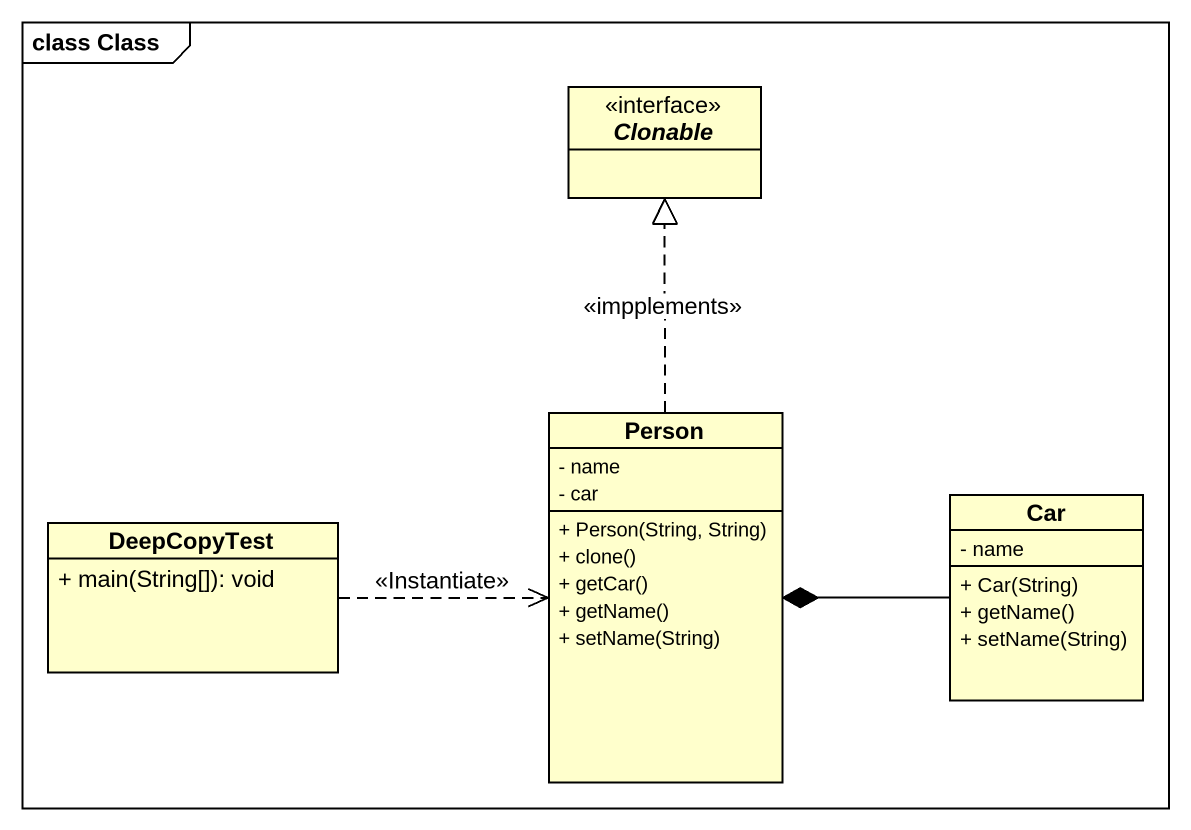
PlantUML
@startuml
mainframe class Class
hide circle
hide empty members
skinparam classAttributeIconSize 0
interface Clonable
class "Person" as Person_ {
  - name
  - car
  + Person(String, String)
  + clone()
  + getCar()
  + getName()
  + setName(String)
}
class DeepCopyTest {
  + main(String[]): void
}
class Car {
  - name
  + Car(String)
  + getName()
  + setName(String)
}
Person_ .up.|> Clonable : <<impplements>>
DeepCopyTest .right.> Person_ : <<Instantiate>>
Car -left-* Person_
@enduml
